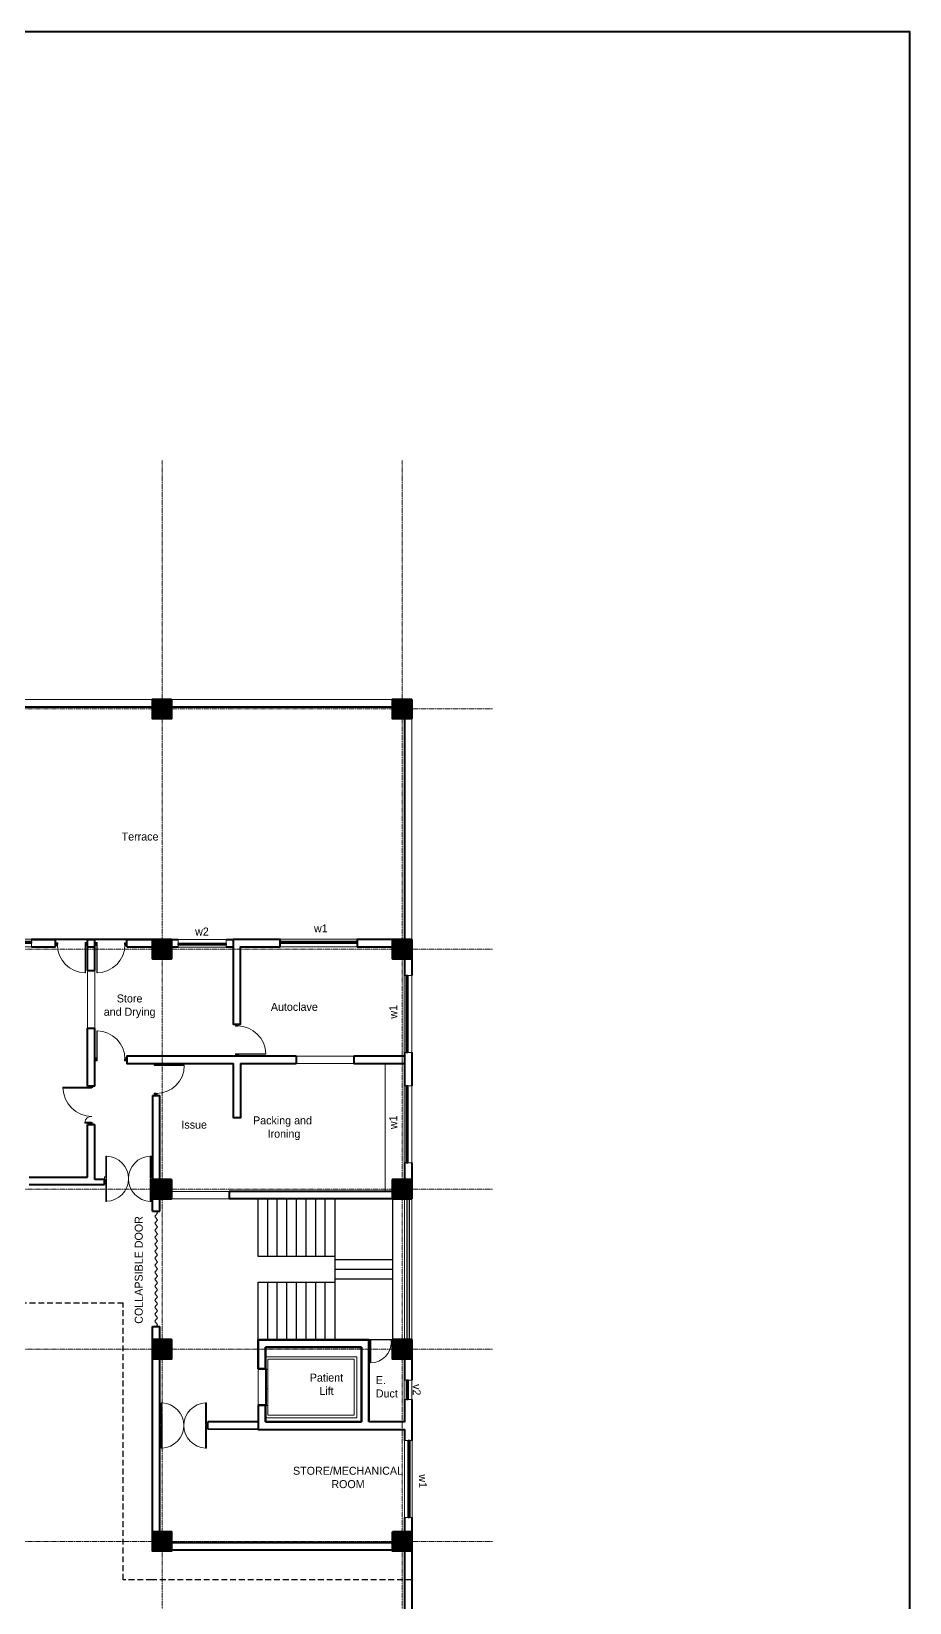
# Model space of a CAD drawing. Header units: millimetres. Extents: x 2419715 to 2617776, y 3786495 to 3864810.
# Drawn here: x 2590337 to 2617776, y 3815735 to 3864810 of the extents above; entities that cross this region are included whole.
import ezdxf

# ---------------------------------------------------------------- set-up
doc = ezdxf.new("R2010")
doc.units = ezdxf.units.MM
doc.header["$MEASUREMENT"] = 0
doc.linetypes.add('CENTER', pattern=[2, 1.25, -0.25, 0.25, -0.25])
doc.linetypes.add('DASHED', pattern=[0.75, 0.5, -0.25])
for name, color, linetype, lineweight in [('centreline', 52, 'CENTER', 5), ('Column-0.5', 14, 'Continuous', 50), ('door', 41, 'Continuous', 5), ('Door Opening-0.09', 253, 'Continuous', 9), ('Furniture Hospital-0.09', 44, 'Continuous', 9), ('Hatch', 9, 'Continuous', 9), ('hidden lines', 205, 'DASHED', 5), ('Sill Level', 140, 'Continuous', 20), ('stairs', 6, 'Continuous', 25), ('WALL 0.2', 7, 'Continuous', 20), ('wall 0.4', 7, 'Continuous', 40), ('Wall-0.5', 7, 'Continuous', 50), ('WINDOW', 152, 'Continuous', 30), ('Windows Plan', 152, 'Continuous', 35)]:
    doc.layers.add(name, color=color, linetype=linetype, lineweight=lineweight)
doc.layers.add('Text-0.2', color=7, linetype='Continuous')
doc.styles.add('arial.', font='arial.ttf')
doc.linetypes.add('ZIGZAG', pattern='A,0.0001,-0.2,[131,ltypeshp.shx,S=0.2,R=0,X=-0.2,Y=0],-0.4,[131,ltypeshp.shx,S=0.2,R=180,X=0.2,Y=0],-0.2', length=0.8001)

# ---------------------------------------------------------------- blocks, each defined once
blk = doc.blocks.new('2ft column')
at = {"layer": 'Hatch', "ltscale": 5}
h = blk.add_hatch(color=256, dxfattribs=at)
h.dxf.hatch_style = 1
h.paths.add_polyline_path([(2207385, 4176559), (2207985, 4176559), (2207985, 4175959), (2207385, 4175959)])
at = {"layer": 'Column-0.5', "ltscale": 5}
blk.add_lwpolyline([(2207385, 4176559), (2207985, 4176559), (2207985, 4175959), (2207385, 4175959)], close=True, dxfattribs=at)
at = {"layer": 'Defpoints', "ltscale": 5}
for points in [[(2207985, 4176559), (2207385, 4175959)], [(2207985, 4175959), (2207385, 4176559)]]:
    blk.add_lwpolyline(points, dxfattribs=at)
blk = doc.blocks.new("door 3'3")
at = {"layer": 'door'}
for p, q in [((82769.4, -31237.4), (82769.4, -31203.4)), ((82769.8, -31203.4), (82769.4, -31203.4)), ((82769.8, -31237.4), (82769.8, -31203.4))]:
    blk.add_line(p, q, dxfattribs=at)
at = {"layer": 'door', "ltscale": 80}
for points in [[(82769.8, -31239.8), (82767.4, -31239.8), (82767.4, -31239.4), (82766.9, -31239.4), (82766.9, -31236.4), (82767.4, -31236.4), (82767.4, -31235.9), (82769.4, -31235.9), (82769.4, -31237.4), (82769.8, -31237.4)], [(82802.9, -31239.8), (82805.4, -31239.8), (82805.4, -31239.4), (82805.9, -31239.4), (82805.9, -31236.4), (82805.4, -31236.4), (82805.4, -31235.9), (82803.4, -31235.9), (82803.4, -31237.4), (82802.9, -31237.4)]]:
    blk.add_lwpolyline(points, close=True, dxfattribs=at)
blk.add_arc((82769.4, -31237.4), 34, 0, 89.2047, dxfattribs=at)
at = {"layer": 'Hatch'}
for centre, radius, start, end in [((82767.7, -31239.9), 2.68, 36.7582, 107.5329), ((82767.3, -31240.3), 1.96, 14.7681, 101.3525), ((82757.2, -31236.2), 10.6, 342.6842, 1.6014), ((82764.4, -31235.9), 4.57, 311.0325, 0.2101), ((82768.1, -31239.1), 3.04, 64.8198, 103.5348), ((82767.3, -31236.1), 3.25, 271.0473, 321.5319), ((82805.1, -31239.9), 2.68, 72.4671, 143.2418), ((82805.5, -31236.1), 3.25, 218.4681, 268.9527), ((82804.7, -31239.1), 3.04, 76.4652, 115.1802), ((82805.5, -31240.3), 1.96, 78.6475, 165.2319), ((82808.4, -31235.9), 4.57, 179.7899, 228.9675), ((82815.6, -31236.2), 10.6, 178.3986, 197.3158)]:
    blk.add_arc(centre, radius, start, end, dxfattribs=at)
blk = doc.blocks.new('MAIN DOOR')
at = {"layer": 'door', "ltscale": 1000}
for points in [[(2313.5, 188.5), (2347.4, 188.5), (2347.4, 187.3), (2313.5, 187.3)], [(2381.3, 188.5), (2348.9, 188.5), (2348.9, 187.3), (2381.3, 187.3)]]:
    blk.add_lwpolyline(points, close=True, dxfattribs=at)
for points in [[(2346.1, 190.6), (2346.1, 188.5)], [(2348.9, 188.1), (2347.4, 188.1), (2347.4, 188.5), (2346.1, 188.5), (2346.1, 190.6), (2350.2, 190.6)], [(2347.4, 188.1), (2348.9, 188.1), (2348.9, 188.5), (2350.2, 188.5), (2350.2, 190.6), (2346.1, 190.6)], [(2350.2, 190.6), (2350.2, 188.5)], [(2313.4, 120.7), (2347.3, 120.7), (2347.3, 121.9), (2313.4, 121.9), (2313.4, 120.7)], [(2348.8, 121.1), (2347.3, 121.1), (2347.3, 120.7), (2346, 120.7), (2346, 118.6), (2350.1, 118.6)], [(2347.3, 121.1), (2348.8, 121.1), (2348.8, 120.7), (2350.1, 120.7), (2350.1, 118.6), (2346, 118.6)], [(2346, 118.6), (2346, 120.7)], [(2381.3, 120.7), (2348.8, 120.7), (2348.8, 121.9), (2381.3, 121.9), (2381.3, 120.7)], [(2350.1, 118.6), (2350.1, 120.7)]]:
    blk.add_lwpolyline(points, dxfattribs=at)
at = {"layer": 'Door Opening-0.09', "ltscale": 1000}
for centre, start, end in [((2347.4, 188.5), 182.1168, 357.8826), ((2347.3, 120.7), 2.1167, 177.8826)]:
    blk.add_arc(centre, 33.9, start, end, dxfattribs=at)
at = {"layer": 'WINDOW', "ltscale": 5}
blk.add_line((2350.1, 190.6), (2350.1, 190.6), dxfattribs=at)
blk = doc.blocks.new('d1')
at = {"layer": 'door'}
for p, q in [((2442.7, 10746.2), (2408.3, 10746.2)), ((2408.3, 10746.2), (2408.3, 10745.7)), ((2442.7, 10745.7), (2408.3, 10745.7))]:
    blk.add_line(p, q, dxfattribs=at)
at = {"layer": 'door', "ltscale": 80}
for points in [[(2445, 10779.7), (2445, 10782), (2444.6, 10782), (2444.6, 10782.4), (2441.8, 10782.4), (2441.8, 10782), (2441.4, 10782), (2441.4, 10780.1), (2442.7, 10780.1), (2442.7, 10779.7)], [(2445, 10746.2), (2445, 10743.9), (2444.6, 10743.9), (2444.6, 10743.4), (2441.8, 10743.4), (2441.8, 10743.9), (2441.4, 10743.9), (2441.4, 10745.7), (2442.7, 10745.7), (2442.7, 10746.2)]]:
    blk.add_lwpolyline(points, close=True, dxfattribs=at)
at = {"layer": 'Door Opening-0.09', "ltscale": 80}
blk.add_arc((2442.7, 10745.7), 34.4, 90, 179.274, dxfattribs=at)
at = {"layer": 'hidden lines'}
for centre, radius, start, end in [((2441.6, 10791.4), 9.82, 268.3986, 287.3158), ((2441.4, 10784.8), 4.22, 269.7899, 318.9675), ((2444.3, 10781.3), 2.81, 166.4652, 205.1802), ((2445, 10781.7), 2.48, 162.4671, 233.2418), ((2441.6, 10782), 3, 308.4681, 358.9527), ((2445.5, 10782.1), 1.81, 168.6475, 255.2319), ((2441.4, 10741.1), 4.22, 41.0325, 90.2101), ((2441.6, 10734.5), 9.82, 72.6842, 91.6014), ((2444.3, 10744.5), 2.81, 154.8198, 193.5348), ((2445, 10744.2), 2.48, 126.7582, 197.5329), ((2441.6, 10743.8), 3, 1.0473, 51.5319), ((2445.5, 10743.8), 1.81, 104.7681, 191.3525)]:
    blk.add_arc(centre, radius, start, end, dxfattribs=at)
blk = doc.blocks.new("door 5'")
at = {"layer": 'door', "ltscale": 1000}
for points in [[(2177525, 4317078), (2177525, 4317062), (2177516, 4317062), (2177516, 4317020), (2177473, 4317020), (2177474, 4317105)], [(2177525, 4317062), (2177525, 4317105), (2177474, 4317105), (2177473, 4317020)], [(2177473, 4317020), (2177516, 4317020)], [(2177474, 4317105), (2177516, 4317105)], [(2178697, 4316120), (2178697, 4317060), (2178671, 4317060), (2178671, 4316120), (2178697, 4316120)], [(2178689, 4317076), (2178689, 4317060), (2178697, 4317060), (2178697, 4317018), (2178740, 4317018), (2178740, 4317104)], [(2178689, 4317060), (2178689, 4317104), (2178740, 4317104), (2178740, 4317018)], [(2178740, 4317018), (2178697, 4317018)]]:
    blk.add_lwpolyline(points, dxfattribs=at)
blk.add_lwpolyline([(2177516, 4316839), (2177516, 4317062), (2177543, 4317062), (2177543, 4316839)], close=True, dxfattribs=at)
at = {"layer": 'Door Opening-0.09', "ltscale": 1000}
for centre, radius, start, end in [((2177516, 4317062), 224, 276.6944, 2.344), ((2178697, 4317076), 957, 180.3416, 268.4244)]:
    blk.add_arc(centre, radius, start, end, dxfattribs=at)
at = {"layer": 'WINDOW', "ltscale": 5}
blk.add_line((2177474, 4317104), (2177474, 4317104), dxfattribs=at)
blk = doc.blocks.new('w1')
at = {"layer": 'Sill Level'}
blk.add_lwpolyline([(2460641, 3827503), (2460641, 3825103), (2460401, 3825103), (2460401, 3827503)], close=True, dxfattribs=at)
at = {"layer": 'Windows Plan'}
blk.add_lwpolyline([(2460521, 3825103), (2460521, 3827503), (2460473, 3827503), (2460473, 3825103)], close=True, dxfattribs=at)
at = {"layer": 'Text-0.2', "ltscale": 5, "insert": (2460188, 3826157), "char_height": 250, "attachment_point": 7, "rotation": 90.0008, "style": 'arial.'}
blk.add_mtext('{\\fStylus BT|b0|i0|c0|p34;w1}', dxfattribs=at)
blk = doc.blocks.new('w2')
at = {"layer": 'Sill Level'}
blk.add_lwpolyline([(2444138, 3818930), (2445638, 3818930), (2445638, 3818690), (2444138, 3818690)], close=True, dxfattribs=at)
at = {"layer": 'Windows Plan'}
blk.add_lwpolyline([(2445638, 3818810), (2444138, 3818810), (2444138, 3818762), (2445638, 3818762)], close=True, dxfattribs=at)
at = {"layer": 'Text-0.2', "ltscale": 5, "insert": (2444664, 3819054), "char_height": 250, "attachment_point": 7, "rotation": 0.0008, "style": 'arial.'}
blk.add_mtext('{\\fStylus BT|b0|i0|c0|p34;w2}', dxfattribs=at)
blk = doc.blocks.new('v2')
at = {"layer": 'Sill Level'}
blk.add_lwpolyline([(2448277, 3818910), (2448877, 3818910), (2448877, 3818670), (2448277, 3818670)], close=True, dxfattribs=at)
at = {"layer": 'Windows Plan'}
blk.add_lwpolyline([(2448877, 3818790), (2448277, 3818790), (2448277, 3818743), (2448877, 3818743)], close=True, dxfattribs=at)
at = {"layer": 'Text-0.2', "ltscale": 5, "insert": (2448397, 3818932), "char_height": 250, "attachment_point": 7, "rotation": 0.0008, "style": 'arial.'}
blk.add_mtext('{\\fStylus BT|b0|i0|c0|p34;v2}', dxfattribs=at)

msp = doc.modelspace()

# ---------------------------------------------------------------- linework, layer by layer
at = {"layer": 'centreline', "ltscale": 5}
for p, q in [((2594419, 3851404), (2594419, 3809098)), ((2594419, 3851404), (2594419, 3809098)), ((2601919, 3851404), (2601919, 3809098)), ((2601919, 3851404), (2601919, 3809098)), ((2604746, 3843646), (2560403, 3843646)), ((2604746, 3843646), (2560403, 3843646)), ((2604746, 3836146), (2560403, 3836146)), ((2604746, 3836146), (2560403, 3836146)), ((2604746, 3828646), (2578369, 3828646)), ((2604146, 3828646), (2578369, 3828646)), ((2604746, 3828646), (2578369, 3828646)), ((2604146, 3828646), (2578369, 3828646)), ((2604746, 3823646), (2582832, 3823646)), ((2604746, 3823646), (2582832, 3823646)), ((2604746, 3817646), (2582832, 3817646)), ((2604746, 3817646), (2582832, 3817646))]:
    msp.add_line(p, q, dxfattribs=at)
at = {"layer": 'Furniture Hospital-0.09', "ltscale": 5}
for p, q in [((2597649, 3823410), (2597649, 3823026)), ((2597649, 3823026), (2597725, 3823026)), ((2597687, 3823026), (2597687, 3821893)), ((2597725, 3823333), (2597725, 3823026)), ((2600425, 3823333), (2597725, 3823333)), ((2600425, 3821586), (2600425, 3823333)), ((2597687, 3822413), (2597649, 3822413)), ((2597725, 3822413), (2597687, 3822413)), ((2597649, 3821893), (2597649, 3821510)), ((2597649, 3821893), (2597725, 3821893)), ((2597649, 3821510), (2600502, 3821510)), ((2597725, 3821893), (2597725, 3821586)), ((2597725, 3821586), (2600425, 3821586))]:
    msp.add_line(p, q, dxfattribs=at)
for points in [[(2597649, 3823410), (2600502, 3823410), (2600502, 3821510)], [(2597649, 3821893), (2597649, 3823026)], [(2597725, 3823026), (2597725, 3821893)]]:
    msp.add_lwpolyline(points, dxfattribs=at)
at = {"layer": 'stairs', "linetype": 'DASHED', "ltscale": 366}
msp.add_lwpolyline([(2602219, 3817346), (2602219, 3816446), (2594107, 3816446), (2593207, 3816446), (2593207, 3825087), (2558058, 3825087), (2558058, 3828418)], dxfattribs=at)
at = {"layer": 'stairs', "ltscale": 5}
for points in [[(2599819, 3826546), (2597419, 3826546), (2597419, 3828346)], [(2597719, 3826546), (2597719, 3828346)], [(2598019, 3826546), (2598019, 3828346)], [(2598319, 3826546), (2598319, 3828346)], [(2598619, 3826546), (2598619, 3828346)], [(2598919, 3826546), (2598919, 3828346)], [(2599219, 3826546), (2599219, 3828346)], [(2599519, 3826546), (2599519, 3828346)], [(2599819, 3828346), (2599819, 3823946)], [(2601619, 3828346), (2601619, 3823946), (2600879, 3823946)], [(2599819, 3826446), (2601619, 3826446)], [(2599819, 3826146), (2601619, 3826146)], [(2597419, 3823946), (2597419, 3825746), (2599819, 3825746)], [(2597719, 3823946), (2597719, 3825746)], [(2598019, 3823946), (2598019, 3825746)], [(2598319, 3823946), (2598319, 3825746)], [(2598619, 3823946), (2598619, 3825746)], [(2598919, 3823946), (2598919, 3825746)], [(2599219, 3823946), (2599219, 3825746)], [(2599519, 3823946), (2599519, 3825746)], [(2599819, 3825846), (2601619, 3825846)]]:
    msp.add_lwpolyline(points, dxfattribs=at)
at = {"layer": 'WALL 0.2', "ltscale": 5}
for p, q in [((2587219, 3843946), (2601619, 3843946)), ((2587219, 3843716), (2601619, 3843716)), ((2601989, 3843346), (2601989, 3836446)), ((2602219, 3843346), (2602219, 3836446)), ((2601389, 3832576), (2601389, 3828576)), ((2597419, 3823031), (2597419, 3821898)), ((2597649, 3821898), (2597649, 3823031))]:
    msp.add_line(p, q, dxfattribs=at)
for points in [[(2594719, 3843946), (2601619, 3843946)], [(2592089, 3833677), (2592089, 3835477)], [(2592319, 3833677), (2592319, 3835477)], [(2598611, 3832806), (2600411, 3832806)], [(2598611, 3832576), (2598611, 3832576)], [(2598611, 3832576), (2600411, 3832576)], [(2594719, 3828576), (2596519, 3828576)], [(2594719, 3828346), (2594719, 3828346)], [(2594719, 3828346), (2596519, 3828346)], [(2601989, 3828346), (2601989, 3823946)], [(2602219, 3828346), (2602219, 3823946)]]:
    msp.add_lwpolyline(points, dxfattribs=at)
at = {"layer": 'wall 0.4', "ltscale": 5}
for p, q in [((2592089, 3835477), (2592089, 3836216)), ((2592319, 3835477), (2592319, 3836446)), ((2598112, 3836216), (2598112, 3836446)), ((2600512, 3836216), (2601619, 3836216)), ((2601989, 3835846), (2601989, 3835321)), ((2602219, 3835846), (2602219, 3835321)), ((2592089, 3835477), (2592319, 3835477)), ((2592089, 3831869), (2592089, 3833677)), ((2592089, 3833677), (2592319, 3833677)), ((2592319, 3831869), (2592319, 3833677)), ((2598611, 3832806), (2596873, 3832806)), ((2598611, 3832806), (2598611, 3832576)), ((2601887, 3832806), (2600411, 3832806)), ((2600411, 3832806), (2600411, 3832576)), ((2601989, 3832921), (2601989, 3831871)), ((2602219, 3832921), (2602219, 3831871)), ((2596873, 3832576), (2598611, 3832576)), ((2600411, 3832576), (2601989, 3832576)), ((2601989, 3832576), (2601989, 3831871)), ((2592319, 3831869), (2592089, 3831869)), ((2594119, 3831576), (2594349, 3831576)), ((2592089, 3829026), (2592089, 3830669)), ((2592089, 3830669), (2592319, 3830669)), ((2592319, 3828946), (2592319, 3830669)), ((2601989, 3829471), (2601989, 3828946)), ((2601989, 3829471), (2601989, 3828946)), ((2602219, 3829471), (2602219, 3828946)), ((2590268, 3829026), (2592089, 3829026)), ((2592619, 3828796), (2592619, 3828946)), ((2594719, 3828576), (2594719, 3828346)), ((2596519, 3828576), (2596519, 3828346)), ((2594119, 3827959), (2594349, 3827959)), ((2594119, 3824359), (2594349, 3824359)), ((2602219, 3823346), (2602219, 3822679)), ((2602219, 3822079), (2602219, 3820794)), ((2597419, 3821376), (2595849, 3821384)), ((2597419, 3821146), (2595849, 3821154)), ((2602219, 3818394), (2602219, 3812305)), ((2600189, 3817598), (2594719, 3817598)), ((2601619, 3817598), (2600189, 3817598)), ((2600419, 3817368), (2594719, 3817368)), ((2601619, 3817368), (2600419, 3817368)), ((2601989, 3817346), (2601989, 3812305))]:
    msp.add_line(p, q, dxfattribs=at)
msp.add_lwpolyline([(2419715, 3864810), (2617776, 3864810), (2617776, 3786495), (2419715, 3786495)], close=True, dxfattribs=at)
for points in [[(2587937, 3836446), (2586849, 3836446), (2586849, 3843716), (2601989, 3843716), (2601989, 3836446), (2600512, 3836446), (2600512, 3836216)], [(2590337, 3836446), (2591089, 3836446)], [(2594719, 3836446), (2590337, 3836446)], [(2590337, 3836216), (2591089, 3836216)], [(2591089, 3836216), (2591089, 3836446)], [(2592089, 3836446), (2592319, 3836446)], [(2592089, 3836216), (2592089, 3836446)], [(2592089, 3836216), (2592319, 3836216)], [(2593319, 3836446), (2594119, 3836446)], [(2593319, 3836216), (2593319, 3836446)], [(2593319, 3836216), (2594119, 3836216)], [(2594926, 3836436), (2594719, 3836436)], [(2596643, 3836436), (2596426, 3836436)], [(2598112, 3836446), (2596643, 3836446), (2596643, 3833806), (2596873, 3833806), (2596873, 3836216), (2598112, 3836216)], [(2594926, 3836206), (2594719, 3836206)], [(2596642, 3836206), (2596426, 3836206)], [(2601989, 3835846), (2601989, 3835321)], [(2602219, 3835846), (2602219, 3835321)], [(2596873, 3832806), (2593319, 3832806), (2593319, 3832576), (2596646, 3832576)], [(2596873, 3832806), (2596873, 3832806)], [(2597540, 3832806), (2597420, 3832806)], [(2601989, 3832921), (2601989, 3832806), (2600460, 3832806)], [(2602219, 3832921), (2602219, 3831871)], [(2596873, 3832576), (2596873, 3830878), (2596646, 3830878), (2596646, 3832576)], [(2594119, 3831576), (2594119, 3828946), (2594349, 3828946), (2594349, 3831576)], [(2602219, 3829471), (2602219, 3828946)], [(2592619, 3828946), (2592319, 3828946)], [(2590268, 3828796), (2592619, 3828796)], [(2594719, 3828576), (2594719, 3828576)], [(2600519, 3828576), (2596519, 3828576)], [(2601619, 3828576), (2597598, 3828576)], [(2594119, 3827959), (2594119, 3828346)], [(2594349, 3827959), (2594349, 3828346)], [(2594719, 3828346), (2594719, 3828346)], [(2601619, 3828346), (2596519, 3828346)], [(2601619, 3828346), (2597419, 3828346)], [(2594119, 3817946), (2594119, 3824359)], [(2594349, 3817946), (2594349, 3824359)], [(2601989, 3823346), (2601989, 3822679)], [(2601989, 3822079), (2601989, 3821376), (2600882, 3821376)], [(2597419, 3821898), (2597419, 3821146), (2601989, 3821146), (2601989, 3820794)], [(2595849, 3821154), (2595849, 3821384)], [(2601989, 3818394), (2601989, 3817946)]]:
    msp.add_lwpolyline(points, dxfattribs=at)
at = {"layer": 'Wall-0.5', "ltscale": 5}
for p, q in [((2600882, 3823946), (2597419, 3823946)), ((2597419, 3823946), (2597419, 3823031)), ((2600882, 3823946), (2600882, 3821376)), ((2597649, 3823031), (2597649, 3823716)), ((2597649, 3823716), (2600652, 3823716)), ((2600652, 3823716), (2600652, 3821376)), ((2597419, 3823031), (2597649, 3823031)), ((2597649, 3821898), (2597419, 3821898)), ((2597649, 3821376), (2597649, 3821898)), ((2600652, 3821376), (2597649, 3821376))]:
    msp.add_line(p, q, dxfattribs=at)
at = {"layer": 'WINDOW', "linetype": 'ZIGZAG', "lineweight": 20, "ltscale": 0.5}
for points in [[(2594234, 3827959), (2594276, 3827903), (2594191, 3827802), (2594274, 3827682), (2594191, 3827584), (2594274, 3827464), (2594191, 3827365), (2594274, 3827246), (2594191, 3827147), (2594274, 3827027), (2594191, 3826929), (2594274, 3826809), (2594191, 3826710), (2594234, 3826649)], [(2594234, 3826649), (2594276, 3826593), (2594191, 3826492), (2594274, 3826372), (2594191, 3826273), (2594274, 3826154), (2594191, 3826055), (2594274, 3825935), (2594191, 3825837), (2594274, 3825717), (2594191, 3825618), (2594274, 3825499), (2594191, 3825400), (2594234, 3825338)], [(2594234, 3825338), (2594276, 3825283), (2594191, 3825182), (2594274, 3825062), (2594191, 3824963), (2594274, 3824843), (2594191, 3824745), (2594274, 3824625), (2594191, 3824526), (2594274, 3824407), (2594234, 3824359)]]:
    msp.add_lwpolyline(points, dxfattribs=at)
at = {"layer": 'WINDOW', "ltscale": 5}
for points in [[(2602064, 3828346), (2602064, 3823946)], [(2602144, 3828346), (2602144, 3823946)]]:
    msp.add_lwpolyline(points, dxfattribs=at)

# ---------------------------------------------------------------- block references
at = {"layer": 'door', "xscale": -0.9473750180788149, "yscale": 0.9473750180788149, "zscale": 0.9473750180788149, "rotation": 270.0040133245631}
msp.add_blockref("door 5'", (-1497516, 1767499), dxfattribs=at)
at = {"layer": 'Door Opening-0.09'}
for name, p, xscale, yscale, zscale, rotation in [('d1', (2867597, 3773814), 25.64102998076803, 25.64102998076803, 25.64102998076803, 90.03301536802395), ('d1', (2316810, 3773814), -25.64102998076803, 25.64102998076803, 25.64102998076803, 269.9669846319761), ('d1', (2659249, 3557298), -25.64102998076803, 25.64102998076803, 25.64102998076803, 359.9669846319761), ('d1', (2316810, 3895187), 25.64102998076803, 25.64102998076803, 25.64102998076803, 270.0330153680241), ('d1', (2656707, 4108085), 25.64102998076803, 25.64102998076803, 25.64102998076803, 180.0330153680241), ('MAIN DOOR', (2596632, 3780073), 20.83332896922156, 20.83332896922156, 20.83332896922156, 90.04973591478812), ("door 3'3", (1008794, 3224245), -19.23084603733906, 19.23084603733906, 19.23084603733906, 179.9608081480045), ('MAIN DOOR', (2598362, 3772366), 20.83332896922157, 20.83332896922157, 20.83332896922157, 90.04973591478812)]:
    msp.add_blockref(name, p, dxfattribs=dict(at, xscale=xscale, yscale=yscale, zscale=zscale, rotation=rotation))
at = {"layer": 'Hatch', "xscale": -1}
for p in [(4802104, -332612), (4809604, -332612), (4802104, -340112), (4802104, -340112), (4809604, -340112), (4809604, -340112), (4802104, -347612), (4802104, -347612), (4809604, -347612), (4809604, -347612)]:
    msp.add_blockref('2ft column', p, dxfattribs=at)
at = {"layer": 'Hatch'}
for p in [(386734, -352612), (386734, -352612), (394234, -352612), (394234, -352612), (386734, -358612), (386734, -358612), (394234, -358612), (394234, -358612)]:
    msp.add_blockref('2ft column', p, dxfattribs=at)
at = {"layer": 'wall 0.4'}
for name, p, rotation in [('w1', (-1237166, 6296857), 270), ('w1', (-1226991, 6296857), 270), ('v2', (-1216682, 6270955), 270), ('w1', (5062630, 7645897), 180)]:
    msp.add_blockref(name, p, dxfattribs=dict(at, rotation=rotation))
for name, p in [('w2', (150788, 17515)), ('w1', (141578, 7818)), ('w1', (141578, 4368))]:
    msp.add_blockref(name, p, dxfattribs=at)

# ---------------------------------------------------------------- texts
at = {"layer": 'Text-0.2', "ltscale": 5, "char_height": 250, "style": 'arial.'}
for s, insert, attachment_point, rotation in [('\\pxqc;{\\fStylus BT|b0|i0|c0|p34;Terrace }', (2594355, 3839534), 9, 359.9992), ('\\pxqc;{\\fStylus BT|b0|i0|c0|p34;Store\\Pand Drying }', (2594261, 3833988), 9, 359.9992), ('\\pxqc;{\\fStylus BT|b0|i0|c0|p34;Autoclave}', (2599286, 3834213), 9, 359.9992), ('\\pxqc;{\\fStylus BT|b0|i0|c0|p34;Packing and\\P Ironing}', (2599102, 3830179), 9, 359.9992), ('{\\fStylus BT|b0|i0|c0|p34;Issue}', (2595822, 3830534), 9, 359.9992), ('{\\fStylus BT|b0|i0|c0|p34;COLLAPSIBLE DOOR}', (2593819, 3827806), 9, 89.9992), ('\\pxqc;{\\fStylus BT|b0|i0|c0|p34;Patient\\PLift}', (2599035, 3822218), 7, 0.0008), ('{\\fStylus BT|b0|i0|c0|p34;E.\\PDuct}', (2601098, 3822138), 7, 0.0008), ('\\pxqc;{\\fStylus BT|b0|i0|c0|p34;STORE/MECHANICAL \\PROOM}', (2598464, 3819977), 1, 359.9992)]:
    msp.add_mtext(s, dxfattribs=dict(at, insert=insert, attachment_point=attachment_point, rotation=rotation))

doc.saveas('drawing.dxf')
